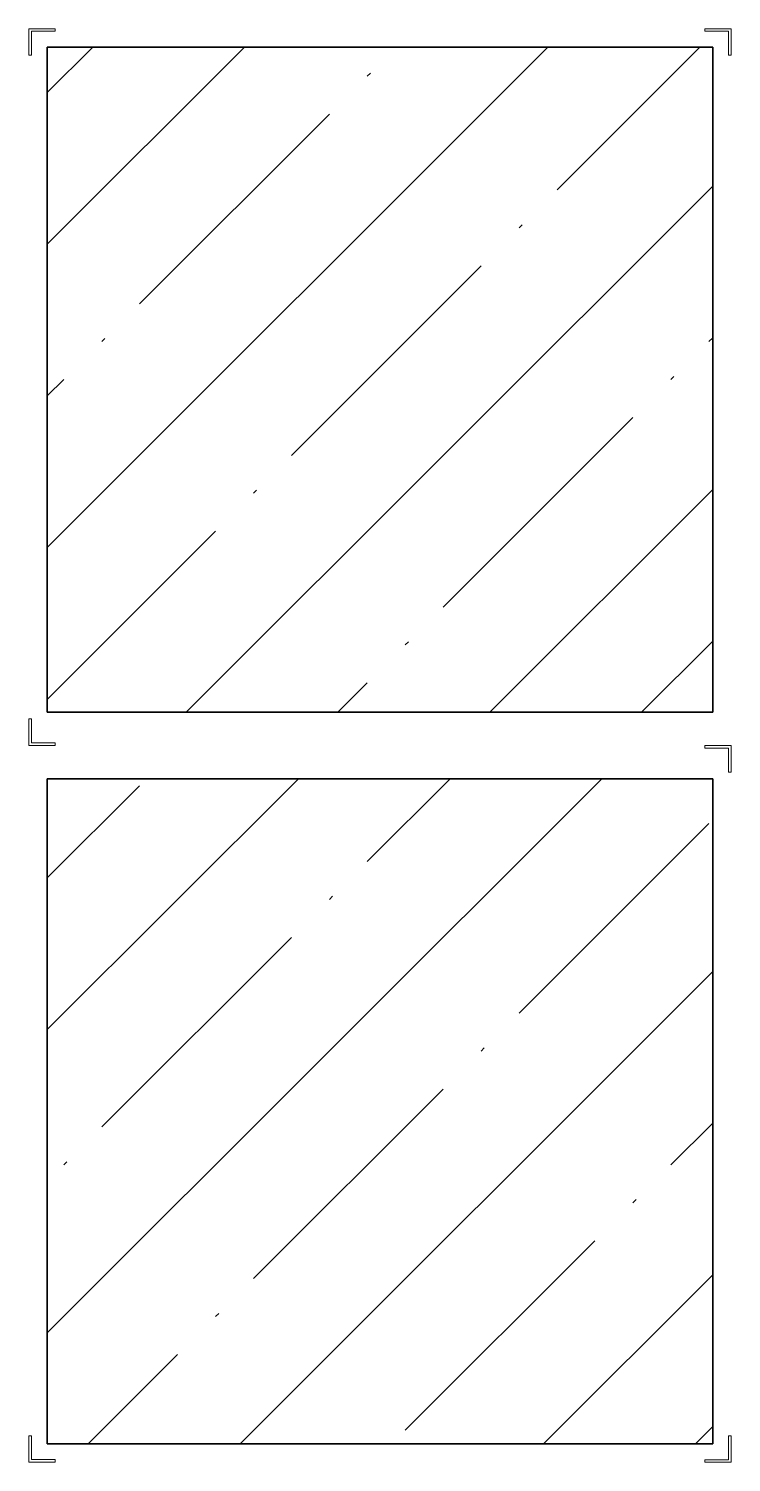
# Model space of a CAD drawing. Header units: millimetres. Extents: x 5993 to 95364, y 94667 to 143522.
# Drawn here: x 48570.5 to 48613.5, y 117551 to 117638.7 of the extents above; entities that cross this region are included whole.
import ezdxf

# ---------------------------------------------------------------- set-up
doc = ezdxf.new("R2010")
doc.units = ezdxf.units.MM
for name, color, linetype, lineweight in [('0-2', 7, 'Continuous', 9), ('Несущие колонны', 7, 'Continuous', 9), ('Несущие колонны-1', 7, 'Continuous', 35), ('Обобщенные модели', 7, 'Continuous', 9)]:
    doc.layers.add(name, color=color, linetype=linetype, lineweight=lineweight)
pattern_1 = [(45, (-85500, -44500), (-114.04925, 114.04925), []), (45, (-85385.95, -44500), (-114.04925, 114.04925), [201.613, -40.323, 3.353, -36.97])]
pattern_2 = [(45, (-85500, -45050), (-114.04925, 114.04925), []), (45, (-85385.95, -45050), (-114.04925, 114.04925), [201.613, -40.323, 3.353, -36.97])]

# ---------------------------------------------------------------- blocks, each defined once
blk = doc.blocks.new('BSC_Колонна _Прямоугольная - 500х500-V27-АИ2_01_План напольных покрытий и плинтусов 1го этажа _Часть 1_')
at = {"layer": 'Несущие колонны'}
h = blk.add_hatch(dxfattribs=at)
h.set_pattern_fill('FP_39', color=256, style=0, pattern_type=2)
h.set_pattern_definition(pattern_1)
h.paths.add_polyline_path([(-250, -250), (250, -250), (250, 250), (-250, 250), (-250, 158.6)], flags=0)
at = {"layer": 'Несущие колонны-1'}
for p, q in [((250, 250), (-250, 250)), ((-250, 250), (-250, -250)), ((250, -250), (250, 250)), ((-250, -250), (250, -250))]:
    blk.add_line(p, q, dxfattribs=at)
blk = doc.blocks.new('BSC_Колонна _Прямоугольная - 500х500-V134-АИ2_01_План напольных покрытий и плинтусов 1го этажа _Часть 1_')
at = {"layer": 'Несущие колонны'}
h = blk.add_hatch(dxfattribs=at)
h.set_pattern_fill('FP_167', color=256, style=0, pattern_type=2)
h.set_pattern_definition(pattern_2)
h.paths.add_polyline_path([(-250, -250), (250, -250), (250, 250), (-250, 250)], flags=0)
at = {"layer": 'Несущие колонны-1'}
for p, q in [((250, 250), (-250, 250)), ((-250, 250), (-250, -250)), ((250, -250), (250, 250)), ((-250, -250), (250, -250))]:
    blk.add_line(p, q, dxfattribs=at)
blk = doc.blocks.new('BSC_Колонна _Прямоугольная - 500х500-V16-АИ2_01_План напольных покрытий и плинтусов 1го этажа _Часть 2_')
at = {"layer": 'Несущие колонны'}
h = blk.add_hatch(dxfattribs=at)
h.set_pattern_fill('FP_25', color=256, style=0, pattern_type=2)
h.set_pattern_definition(pattern_1)
h.paths.add_polyline_path([(-250, -250), (250, -250), (250, 250), (-250, 250)], flags=0)
at = {"layer": 'Несущие колонны-1'}
for p, q in [((250, 250), (-250, 250)), ((-250, 250), (-250, -250)), ((250, -250), (250, 250)), ((-250, -250), (250, -250))]:
    blk.add_line(p, q, dxfattribs=at)
blk = doc.blocks.new('BSC_Колонна _Прямоугольная - 500х500-V130-АИ2_01_План напольных покрытий и плинтусов 1го этажа _Часть 2_')
at = {"layer": 'Несущие колонны'}
h = blk.add_hatch(dxfattribs=at)
h.set_pattern_fill('FP_150', color=256, style=0, pattern_type=2)
h.set_pattern_definition(pattern_2)
h.paths.add_polyline_path([(-250, -250), (250, -250), (250, 250), (-250, 250)], flags=0)
at = {"layer": 'Несущие колонны-1'}
for p, q in [((250, 250), (-250, 250)), ((-250, 250), (-250, -250)), ((250, -250), (250, 250)), ((-250, -250), (250, -250))]:
    blk.add_line(p, q, dxfattribs=at)

msp = doc.modelspace()

# ---------------------------------------------------------------- linework, layer by layer
at = {"layer": 'Обобщенные модели'}
for p, q in [((48572.124, 117638.729), (48570.496, 117638.729)), ((48570.496, 117638.729), (48570.496, 117637.101)), ((48572.124, 117638.729), (48570.496, 117638.729)), ((48570.496, 117638.729), (48570.496, 117637.101)), ((48570.659, 117637.101), (48570.659, 117638.566)), ((48570.659, 117638.566), (48572.124, 117638.566)), ((48570.659, 117637.101), (48570.659, 117638.566)), ((48570.659, 117638.566), (48572.124, 117638.566)), ((48572.124, 117638.566), (48572.124, 117638.729)), ((48572.124, 117638.566), (48572.124, 117638.729)), ((48611.846, 117638.729), (48611.846, 117638.566)), ((48613.474, 117638.729), (48611.846, 117638.729)), ((48611.846, 117638.729), (48611.846, 117638.566)), ((48613.474, 117638.729), (48611.846, 117638.729)), ((48611.846, 117638.566), (48613.311, 117638.566)), ((48611.846, 117638.566), (48613.311, 117638.566)), ((48613.311, 117638.566), (48613.311, 117637.101)), ((48613.311, 117638.566), (48613.311, 117637.101)), ((48613.474, 117637.101), (48613.474, 117638.729)), ((48613.474, 117637.101), (48613.474, 117638.729)), ((48570.496, 117637.101), (48570.659, 117637.101)), ((48570.496, 117637.101), (48570.659, 117637.101)), ((48613.311, 117637.101), (48613.474, 117637.101)), ((48613.311, 117637.101), (48613.474, 117637.101)), ((48570.66, 117596.484), (48570.497, 117596.484)), ((48570.497, 117596.484), (48570.497, 117594.857)), ((48570.66, 117596.484), (48570.497, 117596.484)), ((48570.497, 117596.484), (48570.497, 117594.857)), ((48570.66, 117595.019), (48570.66, 117596.484)), ((48570.66, 117595.019), (48570.66, 117596.484)), ((48572.125, 117595.019), (48570.66, 117595.019)), ((48572.125, 117595.019), (48570.66, 117595.019)), ((48572.125, 117594.857), (48572.125, 117595.019)), ((48572.125, 117594.857), (48572.125, 117595.019)), ((48570.497, 117594.857), (48572.125, 117594.857)), ((48570.497, 117594.857), (48572.125, 117594.857)), ((48611.846, 117594.857), (48611.846, 117594.694)), ((48613.474, 117594.857), (48611.846, 117594.857)), ((48611.846, 117594.857), (48611.846, 117594.694)), ((48613.474, 117594.857), (48611.846, 117594.857)), ((48611.846, 117594.694), (48613.311, 117594.694)), ((48611.846, 117594.694), (48613.311, 117594.694)), ((48613.311, 117594.694), (48613.311, 117593.229)), ((48613.311, 117594.694), (48613.311, 117593.229)), ((48613.474, 117593.229), (48613.474, 117594.857)), ((48613.474, 117593.229), (48613.474, 117594.857)), ((48613.311, 117593.229), (48613.474, 117593.229)), ((48613.311, 117593.229), (48613.474, 117593.229)), ((48570.66, 117552.614), (48570.497, 117552.614)), ((48570.497, 117552.614), (48570.497, 117550.986)), ((48570.66, 117551.149), (48570.66, 117552.614)), ((48613.473, 117552.612), (48613.311, 117552.612)), ((48613.311, 117552.612), (48613.311, 117551.147)), ((48613.473, 117552.612), (48613.311, 117552.612)), ((48613.311, 117552.612), (48613.311, 117551.147)), ((48613.473, 117550.984), (48613.473, 117552.612)), ((48613.473, 117550.984), (48613.473, 117552.612)), ((48572.125, 117551.149), (48570.66, 117551.149)), ((48572.125, 117550.986), (48572.125, 117551.149)), ((48613.311, 117551.147), (48611.846, 117551.147)), ((48611.846, 117551.147), (48611.846, 117550.984)), ((48613.311, 117551.147), (48611.846, 117551.147)), ((48611.846, 117551.147), (48611.846, 117550.984)), ((48570.497, 117550.986), (48572.125, 117550.986)), ((48611.846, 117550.984), (48613.473, 117550.984)), ((48611.846, 117550.984), (48613.473, 117550.984))]:
    msp.add_line(p, q, dxfattribs=at)

# ---------------------------------------------------------------- block references
at = {"layer": '0-2', "xscale": 0.08139549610658335, "yscale": 0.08139549610658335, "zscale": 0.08139549610658335}
for name, p in [('BSC_Колонна _Прямоугольная - 500х500-V134-АИ2_01_План напольных покрытий и плинтусов 1го этажа _Часть 1_', (48591.985, 117617.24)), ('BSC_Колонна _Прямоугольная - 500х500-V130-АИ2_01_План напольных покрытий и плинтусов 1го этажа _Часть 2_', (48591.985, 117617.24)), ('BSC_Колонна _Прямоугольная - 500х500-V27-АИ2_01_План напольных покрытий и плинтусов 1го этажа _Часть 1_', (48591.985, 117572.473)), ('BSC_Колонна _Прямоугольная - 500х500-V16-АИ2_01_План напольных покрытий и плинтусов 1го этажа _Часть 2_', (48591.985, 117572.473))]:
    msp.add_blockref(name, p, dxfattribs=at)

doc.saveas('drawing.dxf')
